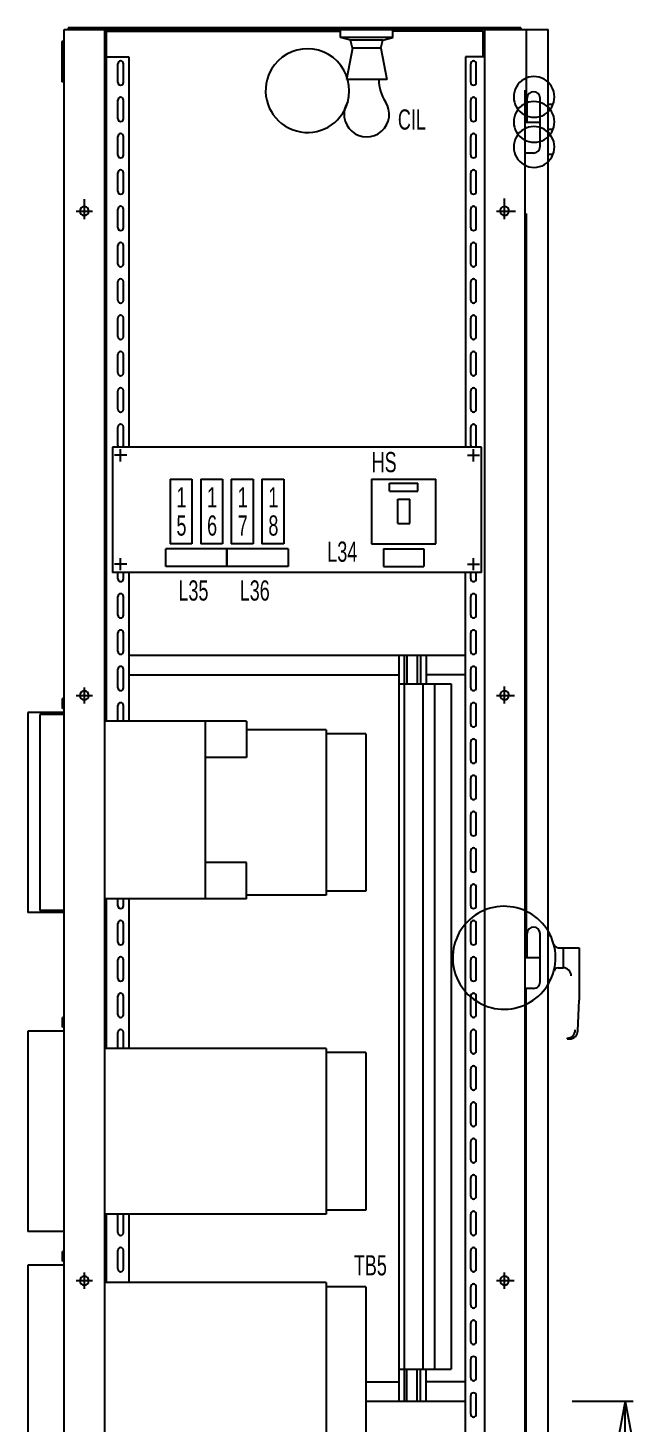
# Model space of a CAD drawing. Extents: x -5933 to 5929, y -4179 to 4187.
# Drawn here: x -4271 to -3520, y 1126 to 2855 of the extents above; entities that cross this region are included whole.
import ezdxf

# ---------------------------------------------------------------- set-up
doc = ezdxf.new("R2010")
doc.units = 0
doc.linetypes.add('SOLID', pattern=[0])
doc.layers.add('2', color=7, linetype='SOLID')

msp = doc.modelspace()

# ---------------------------------------------------------------- linework, layer by layer
at = {"layer": '2', "color": 7, "linetype": 'SOLID'}
for points in [[(-4225.608398, 552.964355), (-4225.608398, 2852.964355)], [(-4225.608398, 2852.964355), (-3625.608154, 2852.964355)], [(-3659.608154, 2854.964355), (-4220.608398, 2854.964355)], [(-4220.608398, 2854.964355), (-4220.608398, 2852.964355)], [(-4175.608398, 2852.964355), (-4175.608398, 552.964355)], [(-3883.108154, 2842.964355), (-3883.108154, 2852.964355)], [(-3818.108154, 2842.964355), (-3818.108154, 2852.964355)], [(-3704.608154, 2852.964355), (-3704.60791, 552.964355)], [(-3659.608154, 2854.964355), (-3659.608154, 2852.964355)], [(-3652.608154, 2852.964355), (-3652.608154, 2737.964355)], [(-3625.60791, 552.964355), (-3625.608154, 2852.964355)], [(-4225.608398, 2837.964355), (-4228.608398, 2837.964355)], [(-4228.608398, 2837.964355), (-4228.608398, 2787.964355)], [(-4173.608398, 2850.964355), (-3883.108154, 2850.964355)], [(-4173.608398, 2850.964355), (-4173.608398, 1995.964355)], [(-3818.108154, 2842.964355), (-3883.108154, 2842.964355)], [(-3870.608154, 2839.964355), (-3883.108154, 2842.964355)], [(-3830.608154, 2839.964355), (-3870.608154, 2839.964355)], [(-3868.108154, 2829.964355), (-3870.608154, 2839.964355)], [(-3833.108154, 2829.964355), (-3830.608154, 2839.964355)], [(-3830.608154, 2839.964355), (-3818.108154, 2842.964355)], [(-3706.608154, 2850.964355), (-3818.108154, 2850.964355)], [(-3706.608154, 2850.964355), (-3706.608154, 2818.964355)], [(-4173.608398, 2818.964355), (-4145.608398, 2818.964355)], [(-4145.608398, 2818.964355), (-4145.608398, 2335.4646)], [(-3868.108154, 2829.964355), (-3875.608154, 2790.964355)], [(-3833.108154, 2829.964355), (-3868.108154, 2829.964355)], [(-3833.108154, 2829.964355), (-3825.608154, 2790.964355)], [(-3704.608154, 2818.964355), (-3728.108398, 2818.964355)], [(-3728.108398, 2818.964355), (-3728.108398, 2335.4646)], [(-4159.108398, 2787.464355), (-4159.108398, 2810.464355)], [(-4152.108398, 2787.464355), (-4152.108398, 2810.464355)], [(-3721.608398, 2787.464355), (-3721.608398, 2810.464355)], [(-3714.608398, 2787.464355), (-3714.608398, 2810.464355)], [(-4225.608398, 2787.964355), (-4228.608398, 2787.964355)], [(-3825.608154, 2790.964355), (-3875.608154, 2790.964355)], [(-3654.608154, 2777.964355), (-3654.60791, 502.964355)], [(-3651.608154, 2737.964355), (-3651.608154, 2767.964355)], [(-3635.608154, 2707.964355), (-3635.608154, 2767.964355)], [(-4159.108398, 2742.464355), (-4159.108398, 2765.464355)], [(-4152.108398, 2742.464355), (-4152.108398, 2765.464355)], [(-3721.608398, 2742.464355), (-3721.608398, 2765.464355)], [(-3714.608398, 2742.464355), (-3714.608398, 2765.464355)], [(-3619.608154, 2759.964355), (-3625.608154, 2759.964355)], [(-3635.608154, 2737.964355), (-3654.608154, 2737.964355)], [(-4159.108398, 2697.464355), (-4159.108398, 2720.464355)], [(-4152.108398, 2697.464355), (-4152.108398, 2720.464355)], [(-3721.608398, 2697.464355), (-3721.608398, 2720.464355)], [(-3714.608398, 2697.464355), (-3714.608398, 2720.464355)], [(-3619.608154, 2728.964355), (-3625.608154, 2728.964355)], [(-3643.608154, 2699.964355), (-3654.608154, 2699.964355)], [(-3619.608154, 2697.964355), (-3625.608154, 2697.964355)], [(-4159.108398, 2652.464355), (-4159.108398, 2675.464355)], [(-4152.108398, 2652.464355), (-4152.108398, 2675.464355)], [(-3721.608398, 2652.464355), (-3721.608398, 2675.464355)], [(-3714.608398, 2652.464355), (-3714.608398, 2675.464355)], [(-4210.608398, 2627.964355), (-4190.608398, 2627.964355)], [(-4200.608398, 2617.964355), (-4200.608398, 2642.774414)], [(-4159.108398, 2607.464355), (-4159.108398, 2630.464355)], [(-4152.108398, 2607.464355), (-4152.108398, 2630.464355)], [(-3721.608398, 2607.464355), (-3721.608398, 2630.464355)], [(-3714.608398, 2607.464355), (-3714.608398, 2630.464355)], [(-3689.608154, 2627.964355), (-3665.859619, 2627.964355)], [(-3679.608154, 2617.964355), (-3679.608154, 2643.618164)], [(-3652.608154, 2624.964355), (-3652.608154, 1702.964355)], [(-4159.108398, 2562.464355), (-4159.108398, 2585.464355)], [(-4152.108398, 2562.464355), (-4152.108398, 2585.464355)], [(-3721.608398, 2562.464355), (-3721.608398, 2585.464355)], [(-3714.608398, 2562.464355), (-3714.608398, 2585.464355)], [(-4159.108398, 2517.464355), (-4159.108398, 2540.464355)], [(-4152.108398, 2517.464355), (-4152.108398, 2540.464355)], [(-3721.608398, 2517.464355), (-3721.608398, 2540.464355)], [(-3714.608398, 2517.464355), (-3714.608398, 2540.464355)], [(-4159.108398, 2472.464355), (-4159.108398, 2495.464355)], [(-4152.108398, 2472.464355), (-4152.108398, 2495.464355)], [(-3721.608398, 2472.464355), (-3721.608398, 2495.464355)], [(-3714.608398, 2472.464355), (-3714.608398, 2495.464355)], [(-4159.108398, 2427.464355), (-4159.108398, 2450.464355)], [(-4152.108398, 2427.464355), (-4152.108398, 2450.464355)], [(-3721.608398, 2427.464355), (-3721.608398, 2450.464355)], [(-3714.608398, 2427.464355), (-3714.608398, 2450.464355)], [(-4159.108398, 2382.464355), (-4159.108398, 2405.464355)], [(-4152.108398, 2382.464355), (-4152.108398, 2405.464355)], [(-3721.608398, 2382.464355), (-3721.608398, 2405.464355)], [(-3714.608398, 2382.464355), (-3714.608398, 2405.464355)], [(-4159.108398, 2337.464355), (-4159.108398, 2360.464355)], [(-4152.108398, 2337.464355), (-4152.108398, 2360.464355)], [(-3721.608398, 2337.464355), (-3721.608398, 2360.464355)], [(-3714.608398, 2337.464355), (-3714.608398, 2360.464355)], [(-3708.108398, 2335.4646), (-4165.60791, 2335.4646)], [(-4165.60791, 2335.4646), (-4165.60791, 2180.4646)], [(-3708.108398, 2180.4646), (-3708.108398, 2335.4646)], [(-4148.107422, 2325.4646), (-4163.107422, 2325.4646)], [(-4155.607422, 2317.9646), (-4155.607422, 2332.9646)], [(-3725.608398, 2325.4646), (-3710.608398, 2325.4646)], [(-3718.108398, 2317.9646), (-3718.108398, 2332.9646)], [(-4094.358154, 2295.9646), (-4094.358154, 2215.9646)], [(-4094.358154, 2295.9646), (-4067.358154, 2295.9646)], [(-4067.358154, 2295.9646), (-4067.358154, 2215.9646)], [(-4056.358154, 2295.9646), (-4056.358154, 2215.9646)], [(-4056.358154, 2295.9646), (-4029.358154, 2295.9646)], [(-4029.358154, 2295.9646), (-4029.358154, 2215.9646)], [(-4018.358154, 2295.9646), (-4018.358154, 2215.9646)], [(-4018.358154, 2295.9646), (-3991.358154, 2295.9646)], [(-3991.358154, 2295.9646), (-3991.358154, 2215.9646)], [(-3980.358154, 2295.9646), (-3980.358154, 2215.9646)], [(-3980.358154, 2295.9646), (-3953.358154, 2295.9646)], [(-3953.358154, 2295.9646), (-3953.358154, 2215.9646)], [(-3844.60791, 2295.9646), (-3764.60791, 2295.9646)], [(-3844.60791, 2295.9646), (-3844.60791, 2215.9646)], [(-3822.10791, 2290.9646), (-3787.10791, 2290.9646)], [(-3822.10791, 2280.9646), (-3822.10791, 2290.9646)], [(-3787.10791, 2280.9646), (-3787.10791, 2290.9646)], [(-3764.60791, 2215.9646), (-3764.60791, 2295.9646)], [(-3822.10791, 2280.9646), (-3787.10791, 2280.9646)], [(-3812.10791, 2270.9646), (-3797.10791, 2270.9646)], [(-3812.10791, 2240.9646), (-3812.10791, 2270.9646)], [(-3797.10791, 2240.9646), (-3797.10791, 2270.9646)], [(-3812.10791, 2240.9646), (-3797.10791, 2240.9646)], [(-4067.358154, 2215.9646), (-4094.358154, 2215.9646)], [(-4029.358154, 2215.9646), (-4056.358154, 2215.9646)], [(-3991.358154, 2215.9646), (-4018.358154, 2215.9646)], [(-3953.358154, 2215.9646), (-3980.358154, 2215.9646)], [(-3844.60791, 2215.9646), (-3764.60791, 2215.9646)], [(-4155.607422, 2182.9646), (-4155.607422, 2197.9646)], [(-4099.734375, 2187.509033), (-4099.734375, 2209.509033)], [(-4023.734619, 2209.509033), (-4099.734375, 2209.509033)], [(-4023.734619, 2209.509033), (-4023.734619, 2187.509033)], [(-3947.734619, 2209.509033), (-4023.734619, 2209.509033)], [(-4023.734619, 2187.509033), (-4023.734619, 2209.509033)], [(-3947.734619, 2209.509033), (-3947.734619, 2187.509033)], [(-3829.60791, 2209.505371), (-3779.60791, 2209.505371)], [(-3829.60791, 2209.505371), (-3829.60791, 2187.505371)], [(-3779.60791, 2209.505371), (-3779.60791, 2187.505371)], [(-3718.108398, 2182.9646), (-3718.108398, 2197.9646)], [(-3708.108398, 2180.4646), (-4165.60791, 2180.4646)], [(-4148.107422, 2190.4646), (-4163.107422, 2190.4646)], [(-4159.108398, 2172.464355), (-4159.108398, 2180.4646)], [(-4152.108398, 2172.464355), (-4152.108398, 2180.4646)], [(-4145.608398, 2180.4646), (-4145.608398, 1995.964355)], [(-4023.734619, 2187.509033), (-4099.734375, 2187.509033)], [(-3947.734619, 2187.509033), (-4023.734619, 2187.509033)], [(-3829.60791, 2187.505371), (-3779.60791, 2187.505371)], [(-3728.10791, 953.464111), (-3728.108643, 2180.4646)], [(-3725.608398, 2190.4646), (-3710.608398, 2190.4646)], [(-3721.608398, 2172.464355), (-3721.608398, 2180.4646)], [(-3714.608398, 2172.464355), (-3714.608398, 2180.4646)], [(-4159.108398, 2127.464355), (-4159.108398, 2150.464355)], [(-4152.108398, 2127.464355), (-4152.108398, 2150.464355)], [(-3721.608398, 2127.464355), (-3721.608398, 2150.464355)], [(-3714.608398, 2127.464355), (-3714.608398, 2150.464355)], [(-4159.108398, 2082.464355), (-4159.108398, 2105.464355)], [(-4152.108398, 2082.464355), (-4152.108398, 2105.464355)], [(-3721.608398, 2082.464355), (-3721.608398, 2105.464355)], [(-3714.608398, 2082.464355), (-3714.608398, 2105.464355)], [(-3728.108398, 2077.460938), (-4145.608398, 2077.460938)], [(-3810.536865, 2077.460938), (-3810.536865, 1153.46106)], [(-3803.571533, 1153.46106), (-3803.571533, 2077.460938)], [(-3800.862061, 2077.460938), (-3800.862061, 2042.46106)], [(-3787.908936, 2077.460938), (-3787.908936, 2042.46106)], [(-3783.941162, 2077.460938), (-3783.941162, 2042.46106)], [(-3776.920166, 2077.460938), (-3776.920166, 2042.46106)], [(-4159.108398, 2037.464355), (-4159.108398, 2060.464355)], [(-4152.108398, 2037.464355), (-4152.108398, 2060.464355)], [(-3721.608398, 2037.464355), (-3721.608398, 2060.464355)], [(-3714.608398, 2037.464355), (-3714.608398, 2060.464355)], [(-4145.608398, 2053.460938), (-3810.536865, 2053.460938)], [(-3810.536865, 2042.46106), (-3745.679443, 2042.46106)], [(-3780.785889, 2042.46106), (-3780.785889, 1193.460938)], [(-3728.108643, 2053.460938), (-3776.920166, 2053.460938)], [(-3766.644287, 2042.46106), (-3766.644287, 1193.460938)], [(-3745.678955, 2042.46106), (-3745.678955, 1193.460938)], [(-4225.608398, 2023.964355), (-4227.608398, 2023.964355)], [(-4227.608398, 2011.964355), (-4227.608398, 2023.964355)], [(-4210.608398, 2027.964355), (-4190.608398, 2027.964355)], [(-4200.608398, 2017.964355), (-4200.608398, 2037.964355)], [(-3689.608154, 2027.964355), (-3667.240479, 2027.964355)], [(-3679.608154, 2017.964355), (-3679.608154, 2038.968994)], [(-4225.608398, 2006.964355), (-4270.608398, 2006.964355)], [(-4270.608398, 2006.964355), (-4270.608398, 1758.964355)], [(-4225.608398, 2011.964355), (-4227.608398, 2011.964355)], [(-4159.108398, 1995.964355), (-4159.108398, 2015.464355)], [(-4152.108398, 1995.964355), (-4152.108398, 2015.464355)], [(-3721.608398, 1992.464355), (-3721.608398, 2015.464355)], [(-3714.608398, 1992.464355), (-3714.608398, 2015.464355)], [(-4225.608398, 2004.464355), (-4255.608398, 2004.464355)], [(-4255.608398, 2004.464355), (-4255.608398, 1761.464355)], [(-3999.608398, 1995.964355), (-4175.608398, 1995.964355)], [(-4050.608398, 1995.964355), (-4050.608398, 1775.964355)], [(-3999.608398, 1995.964355), (-3999.608398, 1950.964355)], [(-3900.608398, 1985.464355), (-3999.608398, 1985.464355)], [(-3900.608398, 1985.464355), (-3900.608398, 1780.464355)], [(-3851.608398, 1980.464355), (-3900.608398, 1980.464355)], [(-3851.608398, 1980.464355), (-3851.608398, 1785.464355)], [(-3721.608398, 1947.464355), (-3721.608398, 1970.464355)], [(-3714.608398, 1947.464355), (-3714.608398, 1970.464355)], [(-3999.608398, 1950.964355), (-4050.608398, 1950.964355)], [(-3721.608398, 1902.464355), (-3721.608398, 1925.464355)], [(-3714.608398, 1902.464355), (-3714.608398, 1925.464355)], [(-3721.608398, 1857.464355), (-3721.608398, 1880.464355)], [(-3714.608398, 1857.464355), (-3714.608398, 1880.464355)], [(-3721.608398, 1812.464355), (-3721.608398, 1835.464355)], [(-3714.608398, 1812.464355), (-3714.608398, 1835.464355)], [(-3999.608398, 1820.964355), (-4050.608398, 1820.964355)], [(-3999.608398, 1775.964355), (-3999.608398, 1820.964355)], [(-3900.608398, 1780.464355), (-3999.608398, 1780.464355)], [(-3851.608398, 1785.464355), (-3900.608398, 1785.464355)], [(-3721.608398, 1767.464355), (-3721.608398, 1790.464355)], [(-3714.608398, 1767.464355), (-3714.608398, 1790.464355)], [(-3999.608398, 1775.964355), (-4175.608398, 1775.964355)], [(-4173.608398, 1775.964355), (-4173.608398, 1590.464355)], [(-4159.108398, 1767.464355), (-4159.108398, 1775.964355)], [(-4152.108398, 1767.464355), (-4152.108398, 1775.964355)], [(-4145.608398, 1775.964355), (-4145.608398, 1590.464355)], [(-4225.608398, 1758.964355), (-4270.608398, 1758.964355)], [(-4225.608398, 1761.464355), (-4255.608398, 1761.464355)], [(-4159.108398, 1722.464355), (-4159.108398, 1745.464355)], [(-4152.108398, 1722.464355), (-4152.108398, 1745.464355)], [(-3721.608398, 1722.464355), (-3721.608398, 1745.464355)], [(-3714.608398, 1722.464355), (-3714.608398, 1745.464355)], [(-3651.60791, 1702.964355), (-3651.60791, 1732.964355)], [(-3635.60791, 1672.964355), (-3635.60791, 1732.964355)], [(-3625.608398, 1730.464355), (-3622.608398, 1730.464355)], [(-3613.092285, 1715.411011), (-3586.90625, 1715.411011)], [(-3606.97168, 1715.411011), (-3606.97168, 1690.478882)], [(-3586.90625, 1715.411011), (-3586.90625, 1650.604004)], [(-4159.108398, 1677.464355), (-4159.108398, 1700.464355)], [(-4152.108398, 1677.464355), (-4152.108398, 1700.464355)], [(-3721.608398, 1677.464355), (-3721.608398, 1700.464355)], [(-3714.608398, 1677.464355), (-3714.608398, 1700.464355)], [(-3635.60791, 1702.964355), (-3654.60791, 1702.964355)], [(-3613.103516, 1690.478882), (-3606.980469, 1690.478882)], [(-3643.60791, 1664.964355), (-3654.60791, 1664.964355)], [(-3652.608154, 667.964355), (-3652.608154, 1664.964355)], [(-3625.608398, 1675.464355), (-3622.608398, 1675.464355)], [(-4159.108398, 1632.464355), (-4159.108398, 1655.464355)], [(-4152.108398, 1632.464355), (-4152.108398, 1655.464355)], [(-3721.608398, 1632.464355), (-3721.608398, 1655.464355)], [(-3714.608398, 1632.464355), (-3714.608398, 1655.464355)], [(-3588.90625, 1612.51062), (-3586.893066, 1650.604004)], [(-4225.608398, 1628.964355), (-4227.608398, 1628.964355)], [(-4227.608398, 1616.964355), (-4227.608398, 1628.964355)], [(-4225.608398, 1611.964355), (-4270.608398, 1611.964355)], [(-4270.608398, 1611.964355), (-4270.608398, 1363.964355)], [(-4225.608398, 1616.964355), (-4227.608398, 1616.964355)], [(-4159.108398, 1590.464355), (-4159.108398, 1610.464355)], [(-4152.108398, 1590.464355), (-4152.108398, 1610.464355)], [(-3721.608398, 1587.464355), (-3721.608398, 1610.464355)], [(-3714.608398, 1587.464355), (-3714.608398, 1610.464355)], [(-3900.608398, 1590.464355), (-4175.60791, 1590.464355)], [(-3900.608398, 1590.464355), (-3900.608398, 1385.464355)], [(-3601.90625, 1603.51062), (-3601.90625, 1602.51062)], [(-3601.90625, 1602.51062), (-3598.90625, 1602.51062)], [(-3851.608398, 1585.464355), (-3900.608398, 1585.464355)], [(-3851.608398, 1585.464355), (-3851.608398, 1390.464355)], [(-3721.608398, 1542.464355), (-3721.608398, 1565.464355)], [(-3714.608398, 1542.464355), (-3714.608398, 1565.464355)], [(-3721.608398, 1497.464355), (-3721.608398, 1520.464355)], [(-3714.608398, 1497.464355), (-3714.608398, 1520.464355)], [(-3721.608398, 1452.464355), (-3721.608398, 1475.464355)], [(-3714.608398, 1452.464355), (-3714.608398, 1475.464355)], [(-3721.608398, 1407.464355), (-3721.608398, 1430.464355)], [(-3714.608398, 1407.464355), (-3714.608398, 1430.464355)], [(-3900.608398, 1385.464355), (-4175.60791, 1385.464355)], [(-4173.608398, 1385.464355), (-4173.608398, 1300.464355)], [(-4159.108398, 1362.464355), (-4159.108398, 1385.464355)], [(-4152.108398, 1362.464355), (-4152.108398, 1385.464355)], [(-4145.608398, 1385.464355), (-4145.608398, 1300.464355)], [(-3851.608398, 1390.464355), (-3900.608398, 1390.464355)], [(-3721.608398, 1362.464355), (-3721.608398, 1385.464355)], [(-3714.608398, 1362.464355), (-3714.608398, 1385.464355)], [(-4225.608398, 1363.964355), (-4270.608398, 1363.964355)], [(-4225.608398, 1338.964355), (-4227.608398, 1338.964355)], [(-4227.608398, 1326.964355), (-4227.608398, 1338.964355)], [(-4159.108398, 1317.464355), (-4159.108398, 1340.464355)], [(-4152.108398, 1317.464355), (-4152.108398, 1340.464355)], [(-3721.608398, 1317.464355), (-3721.608398, 1340.464355)], [(-3714.608398, 1317.464355), (-3714.608398, 1340.464355)], [(-4225.608398, 1321.964355), (-4270.608398, 1321.964355)], [(-4270.608398, 1321.964355), (-4270.608398, 1073.964355)], [(-4225.608398, 1326.964355), (-4227.608398, 1326.964355)], [(-4210.608398, 1302.964355), (-4190.608398, 1302.964355)], [(-4200.608398, 1292.964355), (-4200.608398, 1312.964355)], [(-3900.608398, 1300.464355), (-4175.60791, 1300.464355)], [(-3900.608398, 1300.464355), (-3900.608398, 1095.464355)], [(-3689.608154, 1302.964355), (-3667.80249, 1302.964355)], [(-3679.608154, 1292.964355), (-3679.608154, 1312.964355)], [(-3851.608398, 1295.464355), (-3900.608398, 1295.464355)], [(-3851.608398, 1295.464355), (-3851.608398, 1100.464355)], [(-3721.608398, 1272.464355), (-3721.608398, 1295.464355)], [(-3714.608398, 1272.464355), (-3714.608398, 1295.464355)], [(-3721.608398, 1227.464355), (-3721.608398, 1250.464355)], [(-3714.608398, 1227.464355), (-3714.608398, 1250.464355)], [(-3810.536377, 1193.460938), (-3745.678955, 1193.460938)], [(-3800.861572, 1153.46106), (-3800.861572, 1193.460938)], [(-3787.908447, 1153.46106), (-3787.908447, 1193.460938)], [(-3783.940674, 1153.46106), (-3783.940674, 1193.460938)], [(-3776.919678, 1153.46106), (-3776.919678, 1193.460938)], [(-3721.608398, 1182.464355), (-3721.608398, 1205.464355)], [(-3714.608398, 1182.464355), (-3714.608398, 1205.464355)], [(-3851.608154, 1177.46106), (-3810.536865, 1177.46106)], [(-3728.108154, 1177.46106), (-3776.919678, 1177.46106)], [(-3721.608398, 1137.464355), (-3721.608398, 1160.464355)], [(-3714.608398, 1137.464355), (-3714.608398, 1160.464355)], [(-3851.608154, 1153.46106), (-3728.10791, 1153.46106)], [(-3595.608398, 1153.460938), (-3520.192383, 1153.46106)], [(-3530.192383, 1153.46106), (-3537.692383, 1113.46106)], [(-3530.192383, 1153.46106), (-3522.692383, 1113.46106)], [(-3530.192383, 1053.462646), (-3530.192383, 1153.46106)]]:
    msp.add_lwpolyline(points, dxfattribs=at)
for points in [[(-3873.941403, 2763.442141, 1), (-3973.941418, 2791.080566, 1), (-3873.941403, 2763.442141, 1)], [(-4152.108398, 2810.464355, 1), (-4159.108398, 2810.464355, 1)], [(-3714.608398, 2810.464355, 1), (-3721.608398, 2810.464355, 1)], [(-4159.108398, 2787.464355, 1), (-4152.108398, 2787.464355, 1)], [(-3835.608154, 2791.080562, 0.147476), (-3827.274892, 2763.442134, 0.147476)], [(-3721.608398, 2787.464355, 1), (-3714.608398, 2787.464355, 1)], [(-3619.607909, 2759.96436, 1), (-3666.409106, 2778.964442, 1), (-3619.607909, 2759.96436, 1)], [(-4152.108398, 2765.464355, 1), (-4159.108398, 2765.464355, 1)], [(-3714.608398, 2765.464355, 1), (-3721.608398, 2765.464355, 1)], [(-3635.608154, 2767.964355, 1), (-3651.608154, 2767.964355, 1)], [(-3873.941406, 2763.441895, 1.863326), (-3827.274903, 2763.441896, 1.863326)], [(-3619.607909, 2728.96436, 1), (-3666.409106, 2747.964442, 1), (-3619.607909, 2728.96436, 1)], [(-4159.108398, 2742.464355, 1), (-4152.108398, 2742.464355, 1)], [(-3721.608398, 2742.464355, 1), (-3714.608398, 2742.464355, 1)], [(-3619.607909, 2697.96436, 1), (-3666.409106, 2716.964442, 1), (-3619.607909, 2697.96436, 1)], [(-4152.108398, 2720.464355, 1), (-4159.108398, 2720.464355, 1)], [(-3714.608398, 2720.464355, 1), (-3721.608398, 2720.464355, 1)], [(-4159.108398, 2697.464355, 1), (-4152.108398, 2697.464355, 1)], [(-3721.608398, 2697.464355, 1), (-3714.608398, 2697.464355, 1)], [(-3643.608154, 2699.964355, 0.414214), (-3635.608154, 2707.964355, 0.414214)], [(-4152.108398, 2675.464355, 1), (-4159.108398, 2675.464355, 1)], [(-3714.608398, 2675.464355, 1), (-3721.608398, 2675.464355, 1)], [(-4159.108398, 2652.464355, 1), (-4152.108398, 2652.464355, 1)], [(-3721.608398, 2652.464355, 1), (-3714.608398, 2652.464355, 1)], [(-4195.108398, 2627.964355, 1), (-4206.108398, 2627.964356, 1), (-4195.108398, 2627.964355, 1)], [(-4152.108398, 2630.464355, 1), (-4159.108398, 2630.464355, 1)], [(-3714.608398, 2630.464355, 1), (-3721.608398, 2630.464355, 1)], [(-3674.108154, 2627.964355, 1), (-3685.108154, 2627.964356, 1), (-3674.108154, 2627.964355, 1)], [(-4159.108398, 2607.464355, 1), (-4152.108398, 2607.464355, 1)], [(-3721.608398, 2607.464355, 1), (-3714.608398, 2607.464355, 1)], [(-4152.108398, 2585.464355, 1), (-4159.108398, 2585.464355, 1)], [(-3714.608398, 2585.464355, 1), (-3721.608398, 2585.464355, 1)], [(-4159.108398, 2562.464355, 1), (-4152.108398, 2562.464355, 1)], [(-3721.608398, 2562.464355, 1), (-3714.608398, 2562.464355, 1)], [(-4152.108398, 2540.464355, 1), (-4159.108398, 2540.464355, 1)], [(-3714.608398, 2540.464355, 1), (-3721.608398, 2540.464355, 1)], [(-4159.108398, 2517.464355, 1), (-4152.108398, 2517.464355, 1)], [(-3721.608398, 2517.464355, 1), (-3714.608398, 2517.464355, 1)], [(-4152.108398, 2495.464355, 1), (-4159.108398, 2495.464355, 1)], [(-3714.608398, 2495.464355, 1), (-3721.608398, 2495.464355, 1)], [(-4159.108398, 2472.464355, 1), (-4152.108398, 2472.464355, 1)], [(-3721.608398, 2472.464355, 1), (-3714.608398, 2472.464355, 1)], [(-4152.108398, 2450.464355, 1), (-4159.108398, 2450.464355, 1)], [(-3714.608398, 2450.464355, 1), (-3721.608398, 2450.464355, 1)], [(-4159.108398, 2427.464355, 1), (-4152.108398, 2427.464355, 1)], [(-3721.608398, 2427.464355, 1), (-3714.608398, 2427.464355, 1)], [(-4152.108398, 2405.464355, 1), (-4159.108398, 2405.464355, 1)], [(-3714.608398, 2405.464355, 1), (-3721.608398, 2405.464355, 1)], [(-4159.108398, 2382.464355, 1), (-4152.108398, 2382.464355, 1)], [(-3721.608398, 2382.464355, 1), (-3714.608398, 2382.464355, 1)], [(-4152.108398, 2360.464355, 1), (-4159.108398, 2360.464355, 1)], [(-3714.608398, 2360.464355, 1), (-3721.608398, 2360.464355, 1)], [(-4159.108398, 2337.464355, 0.153218), (-4158.480885, 2335.46465, 0.153218)], [(-4152.735912, 2335.46465, 0.153218), (-4152.108398, 2337.464356, 0.153218)], [(-3721.608398, 2337.464355, 0.153218), (-3720.980885, 2335.46465, 0.153218)], [(-3715.235912, 2335.46465, 0.153218), (-3714.608398, 2337.464356, 0.153218)], [(-4159.108398, 2172.464355, 1), (-4152.108398, 2172.464355, 1)], [(-3721.608398, 2172.464355, 1), (-3714.608398, 2172.464355, 1)], [(-4152.108398, 2150.464355, 1), (-4159.108398, 2150.464355, 1)], [(-3714.608398, 2150.464355, 1), (-3721.608398, 2150.464355, 1)], [(-4159.108398, 2127.464355, 1), (-4152.108398, 2127.464355, 1)], [(-3721.608398, 2127.464355, 1), (-3714.608398, 2127.464355, 1)], [(-4152.108398, 2105.464355, 1), (-4159.108398, 2105.464355, 1)], [(-3714.608398, 2105.464355, 1), (-3721.608398, 2105.464355, 1)], [(-4159.108398, 2082.464355, 1), (-4152.108398, 2082.464355, 1)], [(-3721.608398, 2082.464355, 1), (-3714.608398, 2082.464355, 1)], [(-4152.108398, 2060.464355, 1), (-4159.108398, 2060.464355, 1)], [(-3714.608398, 2060.464355, 1), (-3721.608398, 2060.464355, 1)], [(-4195.108398, 2027.964355, 1), (-4206.108398, 2027.964356, 1), (-4195.108398, 2027.964355, 1)], [(-4159.108398, 2037.464355, 1), (-4152.108398, 2037.464355, 1)], [(-3721.608398, 2037.464355, 1), (-3714.608398, 2037.464355, 1)], [(-3674.108154, 2027.964355, 1), (-3685.108154, 2027.964356, 1), (-3674.108154, 2027.964355, 1)], [(-4152.108398, 2015.464355, 1), (-4159.108398, 2015.464355, 1)], [(-3714.608398, 2015.464355, 1), (-3721.608398, 2015.464355, 1)], [(-3721.608398, 1992.464355, 1), (-3714.608398, 1992.464355, 1)], [(-3714.608398, 1970.464355, 1), (-3721.608398, 1970.464355, 1)], [(-3721.608398, 1947.464355, 1), (-3714.608398, 1947.464355, 1)], [(-3714.608398, 1925.464355, 1), (-3721.608398, 1925.464355, 1)], [(-3721.608398, 1902.464355, 1), (-3714.608398, 1902.464355, 1)], [(-3714.608398, 1880.464355, 1), (-3721.608398, 1880.464355, 1)], [(-3721.608398, 1857.464355, 1), (-3714.608398, 1857.464355, 1)], [(-3714.608398, 1835.464355, 1), (-3721.608398, 1835.464355, 1)], [(-3721.608398, 1812.464355, 1), (-3714.608398, 1812.464355, 1)], [(-3714.608398, 1790.464355, 1), (-3721.608398, 1790.464355, 1)], [(-4159.108398, 1767.464355, 1), (-4152.108398, 1767.464355, 1)], [(-3622.6084, 1675.464355, 1), (-3737.644479, 1730.464355, 1), (-3622.6084, 1675.464355, 1)], [(-3721.608398, 1767.464355, 1), (-3714.608398, 1767.464355, 1)], [(-4152.108398, 1745.464355, 1), (-4159.108398, 1745.464355, 1)], [(-3714.608398, 1745.464355, 1), (-3721.608398, 1745.464355, 1)], [(-3635.60791, 1732.964355, 1), (-3651.60791, 1732.964355, 1)], [(-4159.108398, 1722.464355, 1), (-4152.108398, 1722.464355, 1)], [(-3721.608398, 1722.464355, 1), (-3714.608398, 1722.464355, 1)], [(-3617.893554, 1719.015624, 0.333599), (-3613.092285, 1715.411082, 0.333599)], [(-4152.108398, 1700.464355, 1), (-4159.108398, 1700.464355, 1)], [(-3714.608398, 1700.464355, 1), (-3721.608398, 1700.464355, 1)], [(-4159.108398, 1677.464355, 1), (-4152.108398, 1677.464355, 1)], [(-3721.608398, 1677.464355, 1), (-3714.608398, 1677.464355, 1)], [(-3613.103516, 1690.47876, 0.333428), (-3617.903874, 1686.877216, 0.333428)], [(-3596.980469, 1680.478882, 0.414214), (-3606.980469, 1690.478882, 0.414214)], [(-3643.60791, 1664.964355, 0.414214), (-3635.60791, 1672.964355, 0.414214)], [(-4152.108398, 1655.464355, 1), (-4159.108398, 1655.464355, 1)], [(-3714.608398, 1655.464355, 1), (-3721.608398, 1655.464355, 1)], [(-4159.108398, 1632.464355, 1), (-4152.108398, 1632.464355, 1)], [(-3721.608398, 1632.464355, 1), (-3714.608398, 1632.464355, 1)], [(-4152.108398, 1610.464355, 1), (-4159.108398, 1610.464355, 1)], [(-3714.608398, 1610.464355, 1), (-3721.608398, 1610.464355, 1)], [(-3601.90625, 1603.51062, 0.414214), (-3591.90625, 1613.51062, 0.414214)], [(-3598.90625, 1602.51062, 0.414214), (-3588.90625, 1612.51062, 0.414214)], [(-3721.608398, 1587.464355, 1), (-3714.608398, 1587.464355, 1)], [(-3714.608398, 1565.464355, 1), (-3721.608398, 1565.464355, 1)], [(-3721.608398, 1542.464355, 1), (-3714.608398, 1542.464355, 1)], [(-3714.608398, 1520.464355, 1), (-3721.608398, 1520.464355, 1)], [(-3721.608398, 1497.464355, 1), (-3714.608398, 1497.464355, 1)], [(-3714.608398, 1475.464355, 1), (-3721.608398, 1475.464355, 1)], [(-3721.608398, 1452.464355, 1), (-3714.608398, 1452.464355, 1)], [(-3714.608398, 1430.464355, 1), (-3721.608398, 1430.464355, 1)], [(-3721.608398, 1407.464355, 1), (-3714.608398, 1407.464355, 1)], [(-3714.608398, 1385.464355, 1), (-3721.608398, 1385.464355, 1)], [(-4159.108398, 1362.464355, 1), (-4152.108398, 1362.464355, 1)], [(-3721.608398, 1362.464355, 1), (-3714.608398, 1362.464355, 1)], [(-4152.108398, 1340.464355, 1), (-4159.108398, 1340.464355, 1)], [(-3714.608398, 1340.464355, 1), (-3721.608398, 1340.464355, 1)], [(-4159.108398, 1317.464355, 1), (-4152.108398, 1317.464355, 1)], [(-3721.608398, 1317.464355, 1), (-3714.608398, 1317.464355, 1)], [(-4195.108398, 1302.964355, 1), (-4206.108398, 1302.964356, 1), (-4195.108398, 1302.964355, 1)], [(-3714.608398, 1295.464355, 1), (-3721.608398, 1295.464355, 1)], [(-3674.108154, 1302.964355, 1), (-3685.108154, 1302.964356, 1), (-3674.108154, 1302.964355, 1)], [(-3721.608398, 1272.464355, 1), (-3714.608398, 1272.464355, 1)], [(-3714.608398, 1250.464355, 1), (-3721.608398, 1250.464355, 1)], [(-3721.608398, 1227.464355, 1), (-3714.608398, 1227.464355, 1)], [(-3714.608398, 1205.464355, 1), (-3721.608398, 1205.464355, 1)], [(-3721.608398, 1182.464355, 1), (-3714.608398, 1182.464355, 1)], [(-3714.608398, 1160.464355, 1), (-3721.608398, 1160.464355, 1)], [(-3721.608398, 1137.464355, 1), (-3714.608398, 1137.464355, 1)]]:
    msp.add_lwpolyline(points, format="xyb", dxfattribs=at)

# ---------------------------------------------------------------- texts
at = {"layer": '2', "color": 7, "linetype": 'SOLID', "width": 0.666667}
for s, p in [('CIL', (-3811.854736, 2728.979248)), ('HS', (-3844.356934, 2304.564941)), ('1', (-4086.41371, 2260.9646)), ('1', (-4048.41371, 2260.9646)), ('1', (-4010.41371, 2260.9646)), ('1', (-3972.41371, 2260.9646)), ('5', (-4086.41371, 2225.9646)), ('6', (-4048.41371, 2225.9646)), ('7', (-4010.41371, 2225.9646)), ('8', (-3972.41371, 2225.9646)), ('L34', (-3899.335938, 2193.596191)), ('L35', (-4083.956598, 2145.468994)), ('L36', (-4007.956842, 2145.468994)), ('TB5', (-3866.422962, 1309.46106))]:
    msp.add_text(s, height=25, dxfattribs=at).set_placement(p)

doc.saveas('drawing.dxf')
